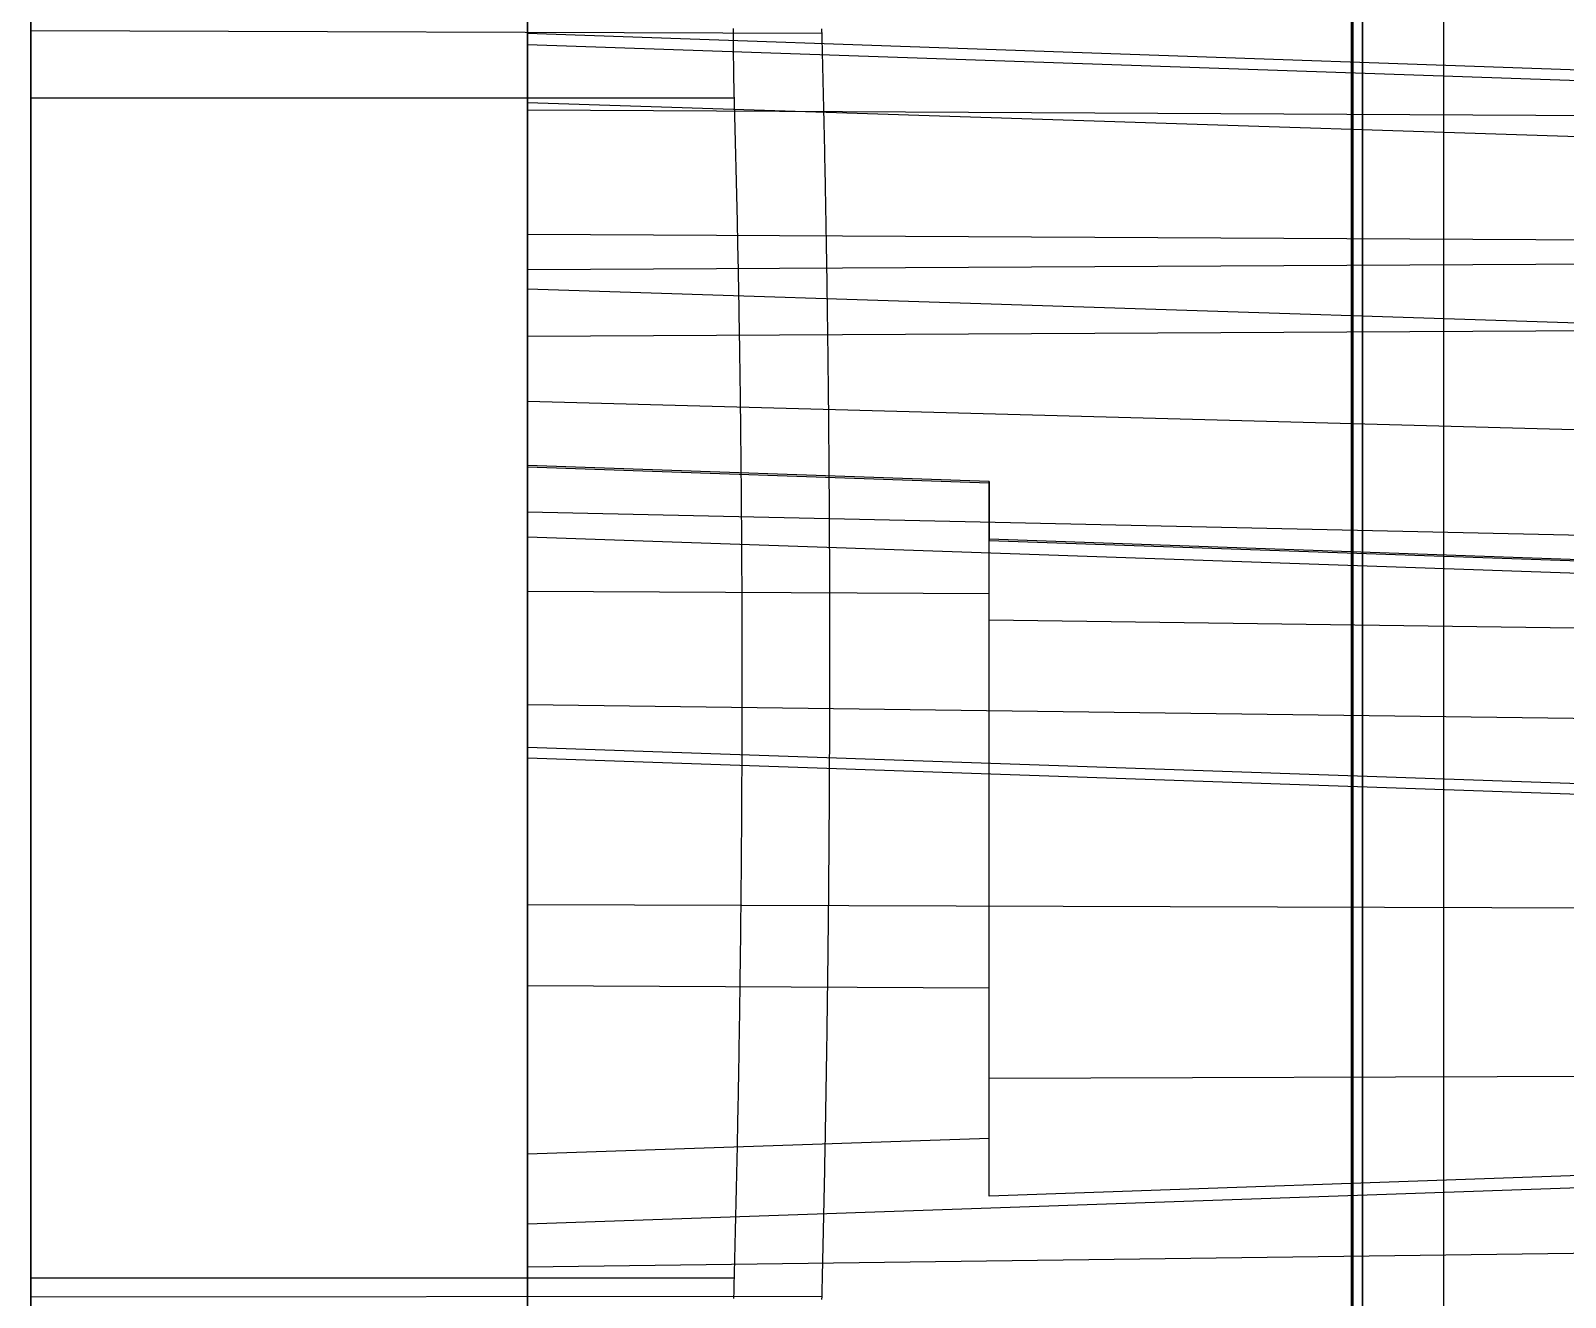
# Model space of a CAD drawing. Extents: x 0 to 702, y -13 to 12.
# Drawn here: x 0 to 10.97, y -2.99 to 6.06 of the extents above; entities that cross this region are included whole.
import ezdxf

# ---------------------------------------------------------------- set-up
doc = ezdxf.new("R2010")
doc.units = 0
doc.layers.get('0').update_dxf_attribs({"linetype": 'CONTINUOUS'})

# ---------------------------------------------------------------- blocks, each defined once
blk = doc.blocks.new('*U3')
at = {"extrusion": (0, 0.149458, -0.988768)}
for p, q in [((0, -4.662, 1.745), (0, 7.168, 3.534)), ((3.55, -4.662, 1.745), (3.55, 7.168, 3.534))]:
    blk.add_line(p, q, dxfattribs=at)
at = {"extrusion": (-1, 0, 0)}
blk.add_line((0, -4.662, 1.745), (0, 7.168, 3.534), dxfattribs=at)
at = {"extrusion": (1, 0, 0)}
for p, q in [((3.55, -4.662, 1.745), (3.55, 7.168, 3.534)), ((3.55, 4.606, 14.338), (3.55, 5.494, 14.472)), ((3.55, 4.353, 19.223), (3.55, 3.878, 19.151)), ((3.55, 2.944, 8.071), (3.55, 2.444, 11.381)), ((6.85, 2.83, 8.054), (6.85, 2.418, 10.783)), ((3.55, -0.763, 6.44), (3.55, 2.055, 6.866)), ((6.85, -0.78, 6.554), (6.85, 2.038, 6.98)), ((3.55, 0.939, 21.337), (3.55, 0.863, 21.841)), ((6.85, -2.266, 10.075), (6.85, -1.854, 7.346)), ((3.55, -2.468, 10.639), (3.55, -1.968, 7.329))]:
    blk.add_line(p, q, dxfattribs=at)
for p, q in [((16.1, 5.606, 15.988), (3.55, 6.044, 15.988)), ((16.1, 5.606, 15.988), (3.55, 6.044, 15.988)), ((16.1, 5.53, 15.006), (3.55, 5.963, 14.939)), ((16.1, 5.53, 15.006), (3.55, 5.963, 14.939)), ((16.1, 5.14, 18.378), (3.55, 5.547, 18.543)), ((16.1, 5.14, 18.378), (3.55, 5.547, 18.543)), ((16.1, 5.429, 14.906), (3.55, 5.494, 14.472)), ((16.1, 4.54, 14.771), (3.55, 4.606, 14.338)), ((16.1, 4.419, 18.79), (3.55, 4.353, 19.223)), ((16.1, 3.808, 14.188), (3.55, 4.215, 14.027)), ((16.1, 3.808, 14.188), (3.55, 4.215, 14.027)), ((16.1, 3.944, 18.718), (3.55, 3.878, 19.151)), ((16.1, 3.071, 19.059), (3.55, 3.413, 19.333)), ((16.1, 3.071, 19.059), (3.55, 3.413, 19.333)), ((6.85, 2.841, 7.913), (3.55, 2.956, 7.913)), ((6.85, 2.841, 7.913), (3.55, 2.956, 7.913)), ((6.85, 2.83, 8.054), (3.55, 2.944, 8.071)), ((16.1, 2.344, 12.182), (3.55, 2.622, 11.843)), ((16.1, 2.344, 12.182), (3.55, 2.622, 11.843)), ((16.1, 2.01, 11.316), (3.55, 2.444, 11.381)), ((16.1, 2.105, 10.642), (6.85, 2.428, 10.642)), ((16.1, 2.105, 10.642), (6.85, 2.428, 10.642)), ((16.1, 2.098, 10.735), (6.85, 2.418, 10.783)), ((6.85, 2.038, 6.98), (3.55, 2.055, 6.866)), ((16.1, 1.725, 10.07), (6.85, 1.85, 9.772)), ((16.1, 1.725, 10.07), (6.85, 1.85, 9.772)), ((16.1, 1.081, 20.542), (3.55, 1.245, 20.948)), ((16.1, 1.081, 20.542), (3.55, 1.245, 20.948)), ((16.1, 0.506, 21.271), (3.55, 0.939, 21.337)), ((16.1, 0.429, 21.775), (3.55, 0.863, 21.841)), ((16.1, -0.222, 22.386), (3.55, -0.185, 22.822)), ((16.1, -0.222, 22.386), (3.55, -0.185, 22.822)), ((6.85, -0.78, 6.554), (3.55, -0.763, 6.44)), ((16.1, -1.394, 9.598), (6.85, -1.426, 9.277)), ((16.1, -1.394, 9.598), (6.85, -1.426, 9.277)), ((6.85, -1.854, 7.346), (3.55, -1.968, 7.329)), ((16.1, -1.947, 10.123), (6.85, -2.266, 10.075)), ((16.1, -2.035, 10.704), (3.55, -2.468, 10.639)), ((16.1, -2.61, 11.434), (3.55, -2.775, 11.027)), ((16.1, -2.61, 11.434), (3.55, -2.775, 11.027))]:
    blk.add_line(p, q)
at = {"extrusion": (0.034899, 0.149367, -0.988166)}
for p, q in [((3.55, 4.606, 14.338), (3.55, 5.494, 14.472)), ((16.1, 5.429, 14.906), (3.55, 5.494, 14.472)), ((16.1, 4.54, 14.771), (3.55, 4.606, 14.338)), ((3.55, -0.763, 6.44), (3.55, 2.055, 6.866)), ((6.85, 2.038, 6.98), (3.55, 2.055, 6.866)), ((6.85, -0.78, 6.554), (6.85, 2.038, 6.98)), ((6.85, -0.78, 6.554), (3.55, -0.763, 6.44))]:
    blk.add_line(p, q, dxfattribs=at)
at = {"extrusion": (0.034899, -0.149367, 0.988166)}
for p, q in [((16.1, 4.419, 18.79), (3.55, 4.353, 19.223)), ((3.55, 4.353, 19.223), (3.55, 3.878, 19.151)), ((16.1, 3.944, 18.718), (3.55, 3.878, 19.151))]:
    blk.add_line(p, q, dxfattribs=at)
at = {"extrusion": (0.034899, 0.988166, 0.149367)}
for p, q in [((3.55, 2.944, 8.071), (3.55, 2.444, 11.381)), ((6.85, 2.83, 8.054), (3.55, 2.944, 8.071)), ((6.85, 2.83, 8.054), (6.85, 2.418, 10.783)), ((16.1, 2.01, 11.316), (3.55, 2.444, 11.381)), ((16.1, 2.098, 10.735), (6.85, 2.418, 10.783)), ((3.55, 0.939, 21.337), (3.55, 0.863, 21.841)), ((16.1, 0.506, 21.271), (3.55, 0.939, 21.337)), ((16.1, 0.429, 21.775), (3.55, 0.863, 21.841))]:
    blk.add_line(p, q, dxfattribs=at)
at = {"extrusion": (0.034899, -0.988166, -0.149367)}
for p, q in [((6.85, -1.854, 7.346), (3.55, -1.968, 7.329)), ((6.85, -2.266, 10.075), (6.85, -1.854, 7.346)), ((3.55, -2.468, 10.639), (3.55, -1.968, 7.329)), ((16.1, -1.947, 10.123), (6.85, -2.266, 10.075)), ((16.1, -2.035, 10.704), (3.55, -2.468, 10.639))]:
    blk.add_line(p, q, dxfattribs=at)
at = {"extrusion": (1, 0, 0)}
for centre, radius, start, end in [((-0.765, 15.988), 10, 24.5839, 172.6071), ((-0.765, 15.988, 3.55), 10, 24.5839, 172.6071), ((-0.765, 15.988, 3.55), 10, 24.5839, 172.6071), ((-0.765, 15.988, 3.55), 6.809, 0.0039, 22.0372), ((-0.765, 15.988, 3.55), 6.809, 351.1379, 0.0039), ((-0.765, 15.988, 3.55), 6.809, 0.0039, 22.0372), ((-0.765, 15.988, 3.55), 6.809, 351.1379, 0.0039), ((5.411, 15.025, 3.55), 0.559, 278.5955, 351.1379), ((5.411, 15.025, 3.55), 0.559, 278.5955, 351.1379), ((4.519, 18.127, 3.55), 1.109, 22.0372, 98.5955), ((4.519, 18.127, 3.55), 1.109, 22.0372, 98.5955), ((4.68, 13.844, 3.55), 0.5, 98.5924, 158.5124), ((-0.765, 15.988, 3.55), 5.352, 309.2492, 338.5093), ((-0.765, 15.988, 3.55), 5.352, 309.2492, 338.5093), ((3.803, 19.645, 3.55), 0.5, 218.6787, 278.5986), ((-0.765, 15.988, 3.55), 5.352, 38.6818, 67.9419), ((-0.765, 15.988, 3.55), 5.352, 38.6818, 67.9419), ((1.897, 7.913, 3.55), 1.059, 0.0039, 8.5955), ((1.897, 7.913, 3.55), 1.059, 0.0039, 8.5955), ((1.897, 7.913, 3.55), 1.059, 278.5955, 0.0039), ((1.897, 7.913, 3.55), 1.059, 278.5955, 0.0039), ((1.897, 7.913, 6.85), 0.944, 0.0039, 8.5955), ((1.897, 7.913, 6.85), 0.944, 278.5955, 0.0039), ((1.897, 7.913, 6.85), 0.944, 0.0039, 8.5955), ((1.897, 7.913, 6.85), 0.944, 278.5955, 0.0039), ((2.938, 11.456, 3.55), 0.5, 129.2462, 188.5985), ((1.485, 10.642, 6.85), 0.944, 0.0039, 8.5955), ((1.485, 10.642, 6.85), 0.944, 292.8181, 0.0039), ((1.485, 10.642, 6.85), 0.944, 292.8181, 0.0039), ((1.485, 10.642, 6.85), 0.944, 0.0039, 8.5955), ((-0.765, 15.988, 6.85), 6.744, 264.3729, 292.8181), ((-0.765, 15.988, 6.85), 6.744, 264.3729, 292.8181), ((1.433, 21.411, 3.55), 0.5, 188.5925, 247.9449), ((-0.283, 21.667, 3.55), 1.159, 8.5955, 85.1538), ((-0.283, 21.667, 3.55), 1.159, 8.5955, 85.1538), ((-0.765, 15.988, 3.55), 6.859, 85.1538, 112.0372), ((-0.765, 15.988, 3.55), 6.859, 85.1538, 112.0372), ((-0.921, 7.487, 3.55), 1.059, 188.5955, 278.5955), ((-0.921, 7.487, 3.55), 1.059, 188.5955, 278.5955), ((-0.921, 7.487, 6.85), 0.944, 188.5955, 278.5955), ((-0.921, 7.487, 6.85), 0.944, 188.5955, 278.5955), ((-1.333, 10.216, 6.85), 0.944, 188.5955, 264.3729), ((-1.333, 10.216, 6.85), 0.944, 188.5955, 264.3729), ((-2.962, 10.564, 3.55), 0.5, 8.5925, 67.9449), ((-0.765, 15.988, 3.55), 5.352, 218.6818, 247.9419), ((-0.765, 15.988, 3.55), 5.352, 218.6818, 247.9419)]:
    blk.add_arc(centre, radius, start, end, dxfattribs=at)
at = {"extrusion": (-1, 0, 0)}
for centre, radius, start, end in [((0.765, 15.988), 10, 7.3929, 155.4161), ((-4.68, 13.844, -3.55), 0.5, 21.4876, 81.4076), ((-3.803, 19.645, -3.55), 0.5, 261.4014, 321.3213), ((-2.938, 11.456, -3.55), 0.5, 351.4015, 50.7538), ((-1.433, 21.411, -3.55), 0.5, 292.0551, 351.4075), ((2.962, 10.564, -3.55), 0.5, 112.0551, 171.4075)]:
    blk.add_arc(centre, radius, start, end, dxfattribs=at)
blk = doc.blocks.new('*U5')
for p, q in [((5.653552, 6.0431, 1.501368), (0, 6.062989, 1.456217)), ((5.653552, 6.0431, 1.501368), (0, 6.062989, 1.456217)), ((5.029568, 5.57999, 2.552682), (0, 5.57999, 2.552682)), ((5.029568, 5.57999, 2.552682), (0, 5.57999, 2.552682)), ((5.029568, -2.85283, 1.277337), (0, -2.85283, 1.277337)), ((5.029568, -2.85283, 1.277337), (0, -2.85283, 1.277337)), ((5.653552, -2.984347, 0.136095), (0, -2.989996, 0.087082)), ((5.653552, -2.984347, 0.136095), (0, -2.989996, 0.087082))]:
    blk.add_line(p, q)
for points in [[(5.65269, 6.07678, 1.51628), (5.65311, 6.05995, 1.50881), (5.65355, 6.0431, 1.50137)], [(5.65269, 6.07678, 1.51628), (5.65311, 6.05995, 1.50881), (5.65355, 6.0431, 1.50137)], [(5.02957, 5.57999, 2.55268), (5.02911, 5.59639, 2.55993), (5.02868, 5.61278, 2.56721), (5.02827, 5.62913, 2.57453), (5.02787, 5.64547, 2.58188), (5.02749, 5.66178, 2.58927), (5.02714, 5.67807, 2.59669), (5.0268, 5.69434, 2.60415), (5.02648, 5.71058, 2.61164), (5.02618, 5.7268, 2.61916), (5.0259, 5.74299, 2.62672), (5.02564, 5.75917, 2.63431), (5.0254, 5.77532, 2.64194), (5.02517, 5.79145, 2.6496), (5.02497, 5.80755, 2.6573), (5.02478, 5.82363, 2.66503), (5.02462, 5.83969, 2.67279), (5.02447, 5.85572, 2.68059), (5.02434, 5.87174, 2.68842), (5.02424, 5.88773, 2.69629), (5.02415, 5.90369, 2.70419), (5.02408, 5.91964, 2.71212), (5.02403, 5.93556, 2.72009), (5.02399, 5.95145, 2.72809), (5.02398, 5.96733, 2.73613), (5.02399, 5.98318, 2.7442), (5.02401, 5.99901, 2.75231), (5.02405, 6.01482, 2.76045), (5.02412, 6.0306, 2.76862), (5.0242, 6.04636, 2.77683), (5.0243, 6.0621, 2.78507), (5.02442, 6.07782, 2.79334)], [(5.02957, 5.57999, 2.55268), (5.02911, 5.59639, 2.55993), (5.02868, 5.61278, 2.56721), (5.02827, 5.62913, 2.57453), (5.02787, 5.64547, 2.58188), (5.02749, 5.66178, 2.58927), (5.02714, 5.67807, 2.59669), (5.0268, 5.69434, 2.60415), (5.02648, 5.71058, 2.61164), (5.02618, 5.7268, 2.61916), (5.0259, 5.74299, 2.62672), (5.02564, 5.75917, 2.63431), (5.0254, 5.77532, 2.64194), (5.02517, 5.79145, 2.6496), (5.02497, 5.80755, 2.6573), (5.02478, 5.82363, 2.66503), (5.02462, 5.83969, 2.67279), (5.02447, 5.85572, 2.68059), (5.02434, 5.87174, 2.68842), (5.02424, 5.88773, 2.69629), (5.02415, 5.90369, 2.70419), (5.02408, 5.91964, 2.71212), (5.02403, 5.93556, 2.72009), (5.02399, 5.95145, 2.72809), (5.02398, 5.96733, 2.73613), (5.02399, 5.98318, 2.7442), (5.02401, 5.99901, 2.75231), (5.02405, 6.01482, 2.76045), (5.02412, 6.0306, 2.76862), (5.0242, 6.04636, 2.77683), (5.0243, 6.0621, 2.78507), (5.02442, 6.07782, 2.79334)], [(5.65355, 6.0431, 1.50137), (5.65443, 6.00972, 1.48671), (5.6553, 5.97632, 1.47213), (5.65616, 5.9429, 1.45763), (5.65702, 5.90945, 1.44319), (5.65787, 5.87598, 1.42883), (5.65871, 5.84248, 1.41454), (5.65955, 5.80897, 1.40032), (5.66038, 5.77543, 1.38617), (5.6612, 5.74186, 1.3721), (5.66202, 5.70828, 1.3581), (5.66283, 5.67467, 1.34417), (5.66363, 5.64104, 1.33032), (5.66442, 5.60738, 1.31653), (5.66521, 5.5737, 1.30282), (5.66599, 5.54, 1.28918), (5.66676, 5.50627, 1.27562), (5.66753, 5.47253, 1.26212), (5.66829, 5.43875, 1.2487), (5.66905, 5.40496, 1.23535), (5.66979, 5.37114, 1.22208), (5.67053, 5.3373, 1.20887), (5.67126, 5.30344, 1.19574), (5.67199, 5.26955, 1.18268), (5.67271, 5.23564, 1.16969), (5.67342, 5.20171, 1.15678), (5.67413, 5.16776, 1.14393), (5.67482, 5.13378, 1.13116), (5.67552, 5.09977, 1.11846), (5.6762, 5.06575, 1.10583), (5.67688, 5.0317, 1.09328), (5.67755, 4.99763, 1.0808), (5.67821, 4.96354, 1.06839), (5.67887, 4.92942, 1.05605), (5.67952, 4.89528, 1.04378), (5.68016, 4.86112, 1.03159), (5.6808, 4.82693, 1.01946), (5.68143, 4.79272, 1.00741), (5.68205, 4.75849, 0.995434), (5.68267, 4.72424, 0.983528), (5.68328, 4.68996, 0.971693), (5.68388, 4.65566, 0.95993), (5.68447, 4.62134, 0.948239), (5.68506, 4.58699, 0.93662), (5.68564, 4.55262, 0.925073), (5.68622, 4.51823, 0.913597), (5.68678, 4.48381, 0.902194), (5.68734, 4.44938, 0.890862), (5.6879, 4.41491, 0.879602), (5.68845, 4.38043, 0.868414), (5.68899, 4.34592, 0.857298), (5.68952, 4.31139, 0.846253), (5.69005, 4.27684, 0.83528), (5.69056, 4.24227, 0.824379), (5.69108, 4.20767, 0.813549), (5.69158, 4.17305, 0.802792), (5.69208, 4.1384, 0.792105), (5.69257, 4.10374, 0.781491), (5.69306, 4.06905, 0.770948), (5.69354, 4.03433, 0.760476), (5.69401, 3.9996, 0.750077), (5.69447, 3.96484, 0.739748), (5.69493, 3.93006, 0.729492), (5.69538, 3.89525, 0.719306), (5.69583, 3.86043, 0.709193), (5.69626, 3.82557, 0.69915), (5.69669, 3.79069, 0.689179), (5.69712, 3.75578, 0.679278), (5.69753, 3.72084, 0.669449), (5.69794, 3.68587, 0.659691), (5.69834, 3.65088, 0.650004), (5.69874, 3.61585, 0.640389), (5.69913, 3.58081, 0.630845), (5.69951, 3.54573, 0.621373), (5.69989, 3.51063, 0.611973), (5.70025, 3.47551, 0.602645), (5.70062, 3.44036, 0.593388), (5.70097, 3.40519, 0.584204), (5.70132, 3.36999, 0.575091), (5.70166, 3.33478, 0.566051), (5.70199, 3.29953, 0.557083), (5.70232, 3.26427, 0.548188), (5.70264, 3.22898, 0.539365), (5.70295, 3.19368, 0.530614), (5.70325, 3.15835, 0.521936), (5.70355, 3.123, 0.513331), (5.70385, 3.08763, 0.504799), (5.70413, 3.05224, 0.49634), (5.70441, 3.01683, 0.487953), (5.70468, 2.98141, 0.47964), (5.70494, 2.94596, 0.4714), (5.7052, 2.9105, 0.463233), (5.70545, 2.87502, 0.45514), (5.70569, 2.83952, 0.44712), (5.70593, 2.804, 0.439174), (5.70616, 2.76847, 0.431302), (5.70638, 2.73293, 0.423503), (5.7066, 2.69737, 0.415778), (5.7068, 2.66179, 0.408127), (5.707, 2.6262, 0.40055), (5.7072, 2.5906, 0.393047), (5.70739, 2.55498, 0.385618), (5.70757, 2.51935, 0.378264), (5.70774, 2.4837, 0.370984), (5.70791, 2.44805, 0.363779), (5.70806, 2.41238, 0.356648), (5.70822, 2.3767, 0.349592), (5.70836, 2.34101, 0.34261), (5.7085, 2.30531, 0.335704), (5.70863, 2.2696, 0.328872), (5.70876, 2.23388, 0.322116), (5.70887, 2.19816, 0.315434), (5.70898, 2.16242, 0.308828), (5.70909, 2.12667, 0.302297), (5.70918, 2.09092, 0.295842), (5.70927, 2.05516, 0.289462), (5.70935, 2.01939, 0.283158), (5.70943, 1.98362, 0.276929), (5.7095, 1.94784, 0.270776), (5.70956, 1.91205, 0.264699), (5.70961, 1.87626, 0.258698), (5.70966, 1.84047, 0.252773), (5.7097, 1.80467, 0.246924), (5.70973, 1.76886, 0.241152), (5.70976, 1.73306, 0.235455), (5.70978, 1.69725, 0.229835), (5.70979, 1.66144, 0.224292), (5.70979, 1.62562, 0.218825), (5.70979, 1.58981, 0.213435), (5.70978, 1.55399, 0.208119), (5.70976, 1.51816, 0.202877), (5.70974, 1.48234, 0.19771), (5.70971, 1.44651, 0.192617), (5.70967, 1.41068, 0.187598), (5.70963, 1.37485, 0.182654), (5.70958, 1.33901, 0.177783), (5.70952, 1.30317, 0.172987), (5.70946, 1.26732, 0.168266), (5.70939, 1.23148, 0.163618), (5.70931, 1.19563, 0.159045), (5.70923, 1.15977, 0.154547), (5.70913, 1.12392, 0.150122), (5.70904, 1.08806, 0.145772), (5.70893, 1.05219, 0.141497), (5.70882, 1.01633, 0.137296), (5.7087, 0.98046, 0.133169), (5.70857, 0.944588, 0.129117), (5.70844, 0.908713, 0.125139), (5.7083, 0.872835, 0.121235), (5.70815, 0.836953, 0.117406), (5.708, 0.801069, 0.113652), (5.70784, 0.765181, 0.109971), (5.70767, 0.72929, 0.106366), (5.7075, 0.693396, 0.102835), (5.70732, 0.657499, 0.099378), (5.70713, 0.621599, 0.095996), (5.70693, 0.585695, 0.092689), (5.70673, 0.549789, 0.089456), (5.70652, 0.513879, 0.086297), (5.70631, 0.477966, 0.083213), (5.70609, 0.442051, 0.080204), (5.70586, 0.406131, 0.077269), (5.70562, 0.370209, 0.074409), (5.70538, 0.334284, 0.071624), (5.70513, 0.298355, 0.068913), (5.70487, 0.262424, 0.066277), (5.70461, 0.226489, 0.063715), (5.70434, 0.190551, 0.061228), (5.70406, 0.15461, 0.058816), (5.70378, 0.118666, 0.056478), (5.70349, 0.082719, 0.054215), (5.70319, 0.046768, 0.052027), (5.70288, 0.010814, 0.049913), (5.70257, -0.025142, 0.047875), (5.70225, -0.061102, 0.045911), (5.70193, -0.097065, 0.044021), (5.7016, -0.133031, 0.042207), (5.70126, -0.169001, 0.040467), (5.70091, -0.204973, 0.038802), (5.70056, -0.240949, 0.037212), (5.7002, -0.276928, 0.035697), (5.69983, -0.31291, 0.034256), (5.69946, -0.348895, 0.032891), (5.69908, -0.384883, 0.0316), (5.69869, -0.420874, 0.030384), (5.6983, -0.456869, 0.029243), (5.69789, -0.492867, 0.028177), (5.69749, -0.528868, 0.027185), (5.69707, -0.564872, 0.026269), (5.69665, -0.600879, 0.025427), (5.69622, -0.636889, 0.02466), (5.69578, -0.672903, 0.023969), (5.69534, -0.708919, 0.023352), (5.69489, -0.744939, 0.02281), (5.69444, -0.780962, 0.022343), (5.69397, -0.816988, 0.021952), (5.6935, -0.853017, 0.021635), (5.69303, -0.88905, 0.021393), (5.69254, -0.925085, 0.021226), (5.69205, -0.961124, 0.021135), (5.69155, -0.997166, 0.021118), (5.69105, -1.03321, 0.021176), (5.69054, -1.06926, 0.021309), (5.69002, -1.10531, 0.021518), (5.68949, -1.14136, 0.021801), (5.68896, -1.17742, 0.02216), (5.68842, -1.21348, 0.022594), (5.68788, -1.24955, 0.023103), (5.68732, -1.28561, 0.023687), (5.68677, -1.32168, 0.024346), (5.6862, -1.35776, 0.02508), (5.68562, -1.39383, 0.025889), (5.68504, -1.42991, 0.026774), (5.68446, -1.466, 0.027734), (5.68386, -1.50208, 0.028769), (5.68326, -1.53817, 0.029879), (5.68265, -1.57427, 0.031065), (5.68204, -1.61036, 0.032325), (5.68142, -1.64646, 0.033661), (5.68079, -1.68256, 0.035072), (5.68015, -1.71867, 0.036559), (5.67951, -1.75478, 0.038121), (5.67886, -1.79089, 0.039758), (5.6782, -1.827, 0.04147), (5.67754, -1.86312, 0.043258), (5.67687, -1.89924, 0.045121), (5.67619, -1.93536, 0.047059), (5.67551, -1.97149, 0.049073), (5.67482, -2.00762, 0.051162), (5.67412, -2.04376, 0.053326), (5.67342, -2.07989, 0.055566), (5.6727, -2.11603, 0.057881), (5.67199, -2.15218, 0.060272), (5.67126, -2.18832, 0.062738), (5.67053, -2.22447, 0.065279), (5.66979, -2.26062, 0.067896), (5.66904, -2.29678, 0.070588), (5.66829, -2.33294, 0.073356), (5.66753, -2.3691, 0.0762), (5.66676, -2.40527, 0.079118), (5.66599, -2.44144, 0.082113), (5.66521, -2.47761, 0.085182), (5.66442, -2.51378, 0.088328), (5.66363, -2.54996, 0.091549), (5.66282, -2.58614, 0.094845), (5.66202, -2.62233, 0.098217), (5.6612, -2.65851, 0.101665), (5.66038, -2.69471, 0.105188), (5.65955, -2.7309, 0.108786), (5.65871, -2.7671, 0.112461), (5.65787, -2.8033, 0.116211), (5.65702, -2.8395, 0.120036), (5.65616, -2.87571, 0.123937), (5.6553, -2.91192, 0.127914), (5.65443, -2.94813, 0.131967), (5.65355, -2.98435, 0.136095)], [(5.65355, 6.0431, 1.50137), (5.65443, 6.00972, 1.48671), (5.6553, 5.97632, 1.47213), (5.65616, 5.9429, 1.45763), (5.65702, 5.90945, 1.44319), (5.65787, 5.87598, 1.42883), (5.65871, 5.84248, 1.41454), (5.65955, 5.80897, 1.40032), (5.66038, 5.77543, 1.38617), (5.6612, 5.74186, 1.3721), (5.66202, 5.70828, 1.3581), (5.66283, 5.67467, 1.34417), (5.66363, 5.64104, 1.33032), (5.66442, 5.60738, 1.31653), (5.66521, 5.5737, 1.30282), (5.66599, 5.54, 1.28918), (5.66676, 5.50627, 1.27562), (5.66753, 5.47253, 1.26212), (5.66829, 5.43875, 1.2487), (5.66905, 5.40496, 1.23535), (5.66979, 5.37114, 1.22208), (5.67053, 5.3373, 1.20887), (5.67126, 5.30344, 1.19574), (5.67199, 5.26955, 1.18268), (5.67271, 5.23564, 1.16969), (5.67342, 5.20171, 1.15678), (5.67413, 5.16776, 1.14393), (5.67482, 5.13378, 1.13116), (5.67552, 5.09977, 1.11846), (5.6762, 5.06575, 1.10583), (5.67688, 5.0317, 1.09328), (5.67755, 4.99763, 1.0808), (5.67821, 4.96354, 1.06839), (5.67887, 4.92942, 1.05605), (5.67952, 4.89528, 1.04378), (5.68016, 4.86112, 1.03159), (5.6808, 4.82693, 1.01946), (5.68143, 4.79272, 1.00741), (5.68205, 4.75849, 0.995434), (5.68267, 4.72424, 0.983528), (5.68328, 4.68996, 0.971693), (5.68388, 4.65566, 0.95993), (5.68447, 4.62134, 0.948239), (5.68506, 4.58699, 0.93662), (5.68564, 4.55262, 0.925073), (5.68622, 4.51823, 0.913597), (5.68678, 4.48381, 0.902194), (5.68734, 4.44938, 0.890862), (5.6879, 4.41491, 0.879602), (5.68845, 4.38043, 0.868414), (5.68899, 4.34592, 0.857298), (5.68952, 4.31139, 0.846253), (5.69005, 4.27684, 0.83528), (5.69056, 4.24227, 0.824379), (5.69108, 4.20767, 0.813549), (5.69158, 4.17305, 0.802792), (5.69208, 4.1384, 0.792105), (5.69257, 4.10374, 0.781491), (5.69306, 4.06905, 0.770948), (5.69354, 4.03433, 0.760476), (5.69401, 3.9996, 0.750077), (5.69447, 3.96484, 0.739748), (5.69493, 3.93006, 0.729492), (5.69538, 3.89525, 0.719306), (5.69583, 3.86043, 0.709193), (5.69626, 3.82557, 0.69915), (5.69669, 3.79069, 0.689179), (5.69712, 3.75578, 0.679278), (5.69753, 3.72084, 0.669449), (5.69794, 3.68587, 0.659691), (5.69834, 3.65088, 0.650004), (5.69874, 3.61585, 0.640389), (5.69913, 3.58081, 0.630845), (5.69951, 3.54573, 0.621373), (5.69989, 3.51063, 0.611973), (5.70025, 3.47551, 0.602645), (5.70062, 3.44036, 0.593388), (5.70097, 3.40519, 0.584204), (5.70132, 3.36999, 0.575091), (5.70166, 3.33478, 0.566051), (5.70199, 3.29953, 0.557083), (5.70232, 3.26427, 0.548188), (5.70264, 3.22898, 0.539365), (5.70295, 3.19368, 0.530614), (5.70325, 3.15835, 0.521936), (5.70355, 3.123, 0.513331), (5.70385, 3.08763, 0.504799), (5.70413, 3.05224, 0.49634), (5.70441, 3.01683, 0.487953), (5.70468, 2.98141, 0.47964), (5.70494, 2.94596, 0.4714), (5.7052, 2.9105, 0.463233), (5.70545, 2.87502, 0.45514), (5.70569, 2.83952, 0.44712), (5.70593, 2.804, 0.439174), (5.70616, 2.76847, 0.431302), (5.70638, 2.73293, 0.423503), (5.7066, 2.69737, 0.415778), (5.7068, 2.66179, 0.408127), (5.707, 2.6262, 0.40055), (5.7072, 2.5906, 0.393047), (5.70739, 2.55498, 0.385618), (5.70757, 2.51935, 0.378264), (5.70774, 2.4837, 0.370984), (5.70791, 2.44805, 0.363779), (5.70806, 2.41238, 0.356648), (5.70822, 2.3767, 0.349592), (5.70836, 2.34101, 0.34261), (5.7085, 2.30531, 0.335704), (5.70863, 2.2696, 0.328872), (5.70876, 2.23388, 0.322116), (5.70887, 2.19816, 0.315434), (5.70898, 2.16242, 0.308828), (5.70909, 2.12667, 0.302297), (5.70918, 2.09092, 0.295842), (5.70927, 2.05516, 0.289462), (5.70935, 2.01939, 0.283158), (5.70943, 1.98362, 0.276929), (5.7095, 1.94784, 0.270776), (5.70956, 1.91205, 0.264699), (5.70961, 1.87626, 0.258698), (5.70966, 1.84047, 0.252773), (5.7097, 1.80467, 0.246924), (5.70973, 1.76886, 0.241152), (5.70976, 1.73306, 0.235455), (5.70978, 1.69725, 0.229835), (5.70979, 1.66144, 0.224292), (5.70979, 1.62562, 0.218825), (5.70979, 1.58981, 0.213435), (5.70978, 1.55399, 0.208119), (5.70976, 1.51816, 0.202877), (5.70974, 1.48234, 0.19771), (5.70971, 1.44651, 0.192617), (5.70967, 1.41068, 0.187598), (5.70963, 1.37485, 0.182654), (5.70958, 1.33901, 0.177783), (5.70952, 1.30317, 0.172987), (5.70946, 1.26732, 0.168266), (5.70939, 1.23148, 0.163618), (5.70931, 1.19563, 0.159045), (5.70923, 1.15977, 0.154547), (5.70913, 1.12392, 0.150122), (5.70904, 1.08806, 0.145772), (5.70893, 1.05219, 0.141497), (5.70882, 1.01633, 0.137296), (5.7087, 0.98046, 0.133169), (5.70857, 0.944588, 0.129117), (5.70844, 0.908713, 0.125139), (5.7083, 0.872835, 0.121235), (5.70815, 0.836953, 0.117406), (5.708, 0.801069, 0.113652), (5.70784, 0.765181, 0.109971), (5.70767, 0.72929, 0.106366), (5.7075, 0.693396, 0.102835), (5.70732, 0.657499, 0.099378), (5.70713, 0.621599, 0.095996), (5.70693, 0.585695, 0.092689), (5.70673, 0.549789, 0.089456), (5.70652, 0.513879, 0.086297), (5.70631, 0.477966, 0.083213), (5.70609, 0.442051, 0.080204), (5.70586, 0.406131, 0.077269), (5.70562, 0.370209, 0.074409), (5.70538, 0.334284, 0.071624), (5.70513, 0.298355, 0.068913), (5.70487, 0.262424, 0.066277), (5.70461, 0.226489, 0.063715), (5.70434, 0.190551, 0.061228), (5.70406, 0.15461, 0.058816), (5.70378, 0.118666, 0.056478), (5.70349, 0.082719, 0.054215), (5.70319, 0.046768, 0.052027), (5.70288, 0.010814, 0.049913), (5.70257, -0.025142, 0.047875), (5.70225, -0.061102, 0.045911), (5.70193, -0.097065, 0.044021), (5.7016, -0.133031, 0.042207), (5.70126, -0.169001, 0.040467), (5.70091, -0.204973, 0.038802), (5.70056, -0.240949, 0.037212), (5.7002, -0.276928, 0.035697), (5.69983, -0.31291, 0.034256), (5.69946, -0.348895, 0.032891), (5.69908, -0.384883, 0.0316), (5.69869, -0.420874, 0.030384), (5.6983, -0.456869, 0.029243), (5.69789, -0.492867, 0.028177), (5.69749, -0.528868, 0.027185), (5.69707, -0.564872, 0.026269), (5.69665, -0.600879, 0.025427), (5.69622, -0.636889, 0.02466), (5.69578, -0.672903, 0.023969), (5.69534, -0.708919, 0.023352), (5.69489, -0.744939, 0.02281), (5.69444, -0.780962, 0.022343), (5.69397, -0.816988, 0.021952), (5.6935, -0.853017, 0.021635), (5.69303, -0.88905, 0.021393), (5.69254, -0.925085, 0.021226), (5.69205, -0.961124, 0.021135), (5.69155, -0.997166, 0.021118), (5.69105, -1.03321, 0.021176), (5.69054, -1.06926, 0.021309), (5.69002, -1.10531, 0.021518), (5.68949, -1.14136, 0.021801), (5.68896, -1.17742, 0.02216), (5.68842, -1.21348, 0.022594), (5.68788, -1.24955, 0.023103), (5.68732, -1.28561, 0.023687), (5.68677, -1.32168, 0.024346), (5.6862, -1.35776, 0.02508), (5.68562, -1.39383, 0.025889), (5.68504, -1.42991, 0.026774), (5.68446, -1.466, 0.027734), (5.68386, -1.50208, 0.028769), (5.68326, -1.53817, 0.029879), (5.68265, -1.57427, 0.031065), (5.68204, -1.61036, 0.032325), (5.68142, -1.64646, 0.033661), (5.68079, -1.68256, 0.035072), (5.68015, -1.71867, 0.036559), (5.67951, -1.75478, 0.038121), (5.67886, -1.79089, 0.039758), (5.6782, -1.827, 0.04147), (5.67754, -1.86312, 0.043258), (5.67687, -1.89924, 0.045121), (5.67619, -1.93536, 0.047059), (5.67551, -1.97149, 0.049073), (5.67482, -2.00762, 0.051162), (5.67412, -2.04376, 0.053326), (5.67342, -2.07989, 0.055566), (5.6727, -2.11603, 0.057881), (5.67199, -2.15218, 0.060272), (5.67126, -2.18832, 0.062738), (5.67053, -2.22447, 0.065279), (5.66979, -2.26062, 0.067896), (5.66904, -2.29678, 0.070588), (5.66829, -2.33294, 0.073356), (5.66753, -2.3691, 0.0762), (5.66676, -2.40527, 0.079118), (5.66599, -2.44144, 0.082113), (5.66521, -2.47761, 0.085182), (5.66442, -2.51378, 0.088328), (5.66363, -2.54996, 0.091549), (5.66282, -2.58614, 0.094845), (5.66202, -2.62233, 0.098217), (5.6612, -2.65851, 0.101665), (5.66038, -2.69471, 0.105188), (5.65955, -2.7309, 0.108786), (5.65871, -2.7671, 0.112461), (5.65787, -2.8033, 0.116211), (5.65702, -2.8395, 0.120036), (5.65616, -2.87571, 0.123937), (5.6553, -2.91192, 0.127914), (5.65443, -2.94813, 0.131967), (5.65355, -2.98435, 0.136095)], [(5.02957, -2.85283, 1.27734), (5.03044, -2.81898, 1.27347), (5.03131, -2.78513, 1.26968), (5.03218, -2.75129, 1.26595), (5.03303, -2.71745, 1.2623), (5.03388, -2.68361, 1.25872), (5.03472, -2.64978, 1.25521), (5.03556, -2.61595, 1.25177), (5.03638, -2.58212, 1.2484), (5.0372, -2.5483, 1.2451), (5.03802, -2.51448, 1.24187), (5.03882, -2.48067, 1.23871), (5.03962, -2.44686, 1.23562), (5.04042, -2.41305, 1.23261), (5.0412, -2.37925, 1.22966), (5.04198, -2.34545, 1.22679), (5.04276, -2.31165, 1.22399), (5.04352, -2.27786, 1.22125), (5.04428, -2.24407, 1.21859), (5.04503, -2.21028, 1.216), (5.04578, -2.1765, 1.21348), (5.04651, -2.14272, 1.21103), (5.04724, -2.10895, 1.20865), (5.04797, -2.07518, 1.20634), (5.04868, -2.04141, 1.2041), (5.04939, -2.00765, 1.20193), (5.0501, -1.97389, 1.19983), (5.05079, -1.94014, 1.19781), (5.05148, -1.90639, 1.19585), (5.05217, -1.87264, 1.19396), (5.05284, -1.83889, 1.19215), (5.05351, -1.80515, 1.1904), (5.05417, -1.77141, 1.18873), (5.05483, -1.73768, 1.18712), (5.05547, -1.70395, 1.18559), (5.05612, -1.67023, 1.18413), (5.05675, -1.6365, 1.18273), (5.05738, -1.60279, 1.18141), (5.058, -1.56907, 1.18016), (5.05861, -1.53536, 1.17898), (5.05922, -1.50165, 1.17787), (5.05982, -1.46795, 1.17682), (5.06041, -1.43425, 1.17585), (5.061, -1.40055, 1.17495), (5.06157, -1.36686, 1.17412), (5.06215, -1.33317, 1.17336), (5.06271, -1.29948, 1.17267), (5.06327, -1.2658, 1.17205), (5.06382, -1.23212, 1.1715), (5.06437, -1.19845, 1.17102), (5.0649, -1.16478, 1.17062), (5.06543, -1.13111, 1.17028), (5.06596, -1.09745, 1.17001), (5.06647, -1.06379, 1.16981), (5.06698, -1.03013, 1.16968), (5.06749, -0.996478, 1.16962), (5.06798, -0.962829, 1.16963), (5.06847, -0.929184, 1.16972), (5.06896, -0.895543, 1.16987), (5.06943, -0.861905, 1.17009), (5.0699, -0.82827, 1.17038), (5.07036, -0.79464, 1.17074), (5.07082, -0.761013, 1.17118), (5.07127, -0.72739, 1.17168), (5.07171, -0.69377, 1.17225), (5.07214, -0.660154, 1.17289), (5.07257, -0.626542, 1.1736), (5.07299, -0.592933, 1.17438), (5.0734, -0.559328, 1.17524), (5.07381, -0.525727, 1.17616), (5.07421, -0.492129, 1.17715), (5.0746, -0.458535, 1.17821), (5.07499, -0.424945, 1.17934), (5.07537, -0.391358, 1.18054), (5.07574, -0.357775, 1.18181), (5.07611, -0.324196, 1.18315), (5.07647, -0.29062, 1.18456), (5.07682, -0.257048, 1.18604), (5.07716, -0.22348, 1.18759), (5.0775, -0.189915, 1.18921), (5.07783, -0.156354, 1.1909), (5.07816, -0.122796, 1.19266), (5.07848, -0.089242, 1.19449), (5.07879, -0.055692, 1.19639), (5.07909, -0.022145, 1.19836), (5.07939, 0.011398, 1.20039), (5.07968, 0.044937, 1.2025), (5.07996, 0.078473, 1.20468), (5.08024, 0.112005, 1.20692), (5.08051, 0.145533, 1.20924), (5.08077, 0.179058, 1.21162), (5.08103, 0.212579, 1.21408), (5.08127, 0.246097, 1.2166), (5.08152, 0.27961, 1.2192), (5.08175, 0.313121, 1.22186), (5.08198, 0.346627, 1.2246), (5.0822, 0.38013, 1.2274), (5.08242, 0.41363, 1.23027), (5.08263, 0.447125, 1.23321), (5.08283, 0.480617, 1.23622), (5.08302, 0.514106, 1.2393), (5.08321, 0.547591, 1.24245), (5.08339, 0.581072, 1.24567), (5.08356, 0.61455, 1.24896), (5.08373, 0.648023, 1.25232), (5.08389, 0.681494, 1.25575), (5.08404, 0.714961, 1.25924), (5.08419, 0.748424, 1.26281), (5.08433, 0.781883, 1.26644), (5.08446, 0.815339, 1.27015), (5.08459, 0.848791, 1.27392), (5.08471, 0.88224, 1.27776), (5.08482, 0.915685, 1.28168), (5.08493, 0.949126, 1.28566), (5.08502, 0.982564, 1.28971), (5.08512, 1.016, 1.29383), (5.0852, 1.04943, 1.29802), (5.08528, 1.08286, 1.30228), (5.08535, 1.11628, 1.3066), (5.08541, 1.1497, 1.311), (5.08547, 1.18311, 1.31546), (5.08552, 1.21653, 1.32), (5.08557, 1.24994, 1.3246), (5.0856, 1.28334, 1.32928), (5.08563, 1.31674, 1.33402), (5.08566, 1.35014, 1.33883), (5.08568, 1.38354, 1.34371), (5.08569, 1.41693, 1.34866), (5.08569, 1.45031, 1.35367), (5.08568, 1.4837, 1.35876), (5.08567, 1.51709, 1.36393), (5.08566, 1.55048, 1.36916), (5.08563, 1.58387, 1.37446), (5.0856, 1.61726, 1.37984), (5.08556, 1.65065, 1.38529), (5.08551, 1.68404, 1.39081), (5.08546, 1.71742, 1.3964), (5.0854, 1.75081, 1.40206), (5.08533, 1.78419, 1.40779), (5.08526, 1.81757, 1.4136), (5.08518, 1.85094, 1.41947), (5.08509, 1.88432, 1.42542), (5.08499, 1.91768, 1.43144), (5.08489, 1.95104, 1.43753), (5.08478, 1.9844, 1.44368), (5.08467, 2.01775, 1.44991), (5.08454, 2.0511, 1.45621), (5.08441, 2.08444, 1.46259), (5.08428, 2.11777, 1.46903), (5.08413, 2.1511, 1.47554), (5.08398, 2.18441, 1.48212), (5.08382, 2.21772, 1.48877), (5.08366, 2.25102, 1.49549), (5.08349, 2.28431, 1.50229), (5.08331, 2.3176, 1.50915), (5.08312, 2.35087, 1.51608), (5.08293, 2.38413, 1.52308), (5.08273, 2.41738, 1.53015), (5.08252, 2.45062, 1.5373), (5.08231, 2.48385, 1.54451), (5.08209, 2.51707, 1.55179), (5.08186, 2.55027, 1.55914), (5.08163, 2.58346, 1.56656), (5.08138, 2.61664, 1.57405), (5.08113, 2.6498, 1.5816), (5.08088, 2.68295, 1.58923), (5.08062, 2.71608, 1.59693), (5.08035, 2.7492, 1.60469), (5.08007, 2.78231, 1.61252), (5.07979, 2.81539, 1.62043), (5.0795, 2.84846, 1.6284), (5.0792, 2.88152, 1.63644), (5.07889, 2.91456, 1.64455), (5.07858, 2.94757, 1.65273), (5.07826, 2.98058, 1.66097), (5.07794, 3.01356, 1.66928), (5.07761, 3.04652, 1.67767), (5.07727, 3.07946, 1.68612), (5.07692, 3.11239, 1.69464), (5.07657, 3.14529, 1.70322), (5.07621, 3.17817, 1.71188), (5.07584, 3.21104, 1.7206), (5.07547, 3.24388, 1.72939), (5.07509, 3.27669, 1.73825), (5.0747, 3.30949, 1.74718), (5.0743, 3.34226, 1.75617), (5.0739, 3.37501, 1.76523), (5.07349, 3.40773, 1.77436), (5.07308, 3.44044, 1.78355), (5.07265, 3.47311, 1.79282), (5.07222, 3.50576, 1.80215), (5.07179, 3.53839, 1.81155), (5.07134, 3.57099, 1.82101), (5.07089, 3.60357, 1.83054), (5.07044, 3.63612, 1.84014), (5.06997, 3.66866, 1.84981), (5.0695, 3.70117, 1.85954), (5.06902, 3.73366, 1.86934), (5.06854, 3.76612, 1.8792), (5.06805, 3.79857, 1.88914), (5.06755, 3.83099, 1.89914), (5.06705, 3.86339, 1.9092), (5.06653, 3.89577, 1.91934), (5.06601, 3.92813, 1.92954), (5.06549, 3.96046, 1.93981), (5.06496, 3.99277, 1.95014), (5.06442, 4.02506, 1.96055), (5.06387, 4.05733, 1.97102), (5.06332, 4.08958, 1.98155), (5.06276, 4.1218, 1.99216), (5.06219, 4.154, 2.00283), (5.06162, 4.18618, 2.01357), (5.06104, 4.21834, 2.02437), (5.06045, 4.25047, 2.03524), (5.05985, 4.28258, 2.04618), (5.05925, 4.31467, 2.05719), (5.05864, 4.34674, 2.06826), (5.05803, 4.37879, 2.0794), (5.05741, 4.41081, 2.09061), (5.05678, 4.44281, 2.10189), (5.05614, 4.47479, 2.11323), (5.0555, 4.50674, 2.12464), (5.05485, 4.53868, 2.13612), (5.0542, 4.57059, 2.14766), (5.05353, 4.60248, 2.15927), (5.05286, 4.63435, 2.17095), (5.05219, 4.66619, 2.1827), (5.0515, 4.69802, 2.19451), (5.05081, 4.72982, 2.20639), (5.05011, 4.76159, 2.21834), (5.04941, 4.79335, 2.23036), (5.0487, 4.82508, 2.24244), (5.04798, 4.85679, 2.25459), (5.04726, 4.88848, 2.26681), (5.04652, 4.92015, 2.2791), (5.04579, 4.95179, 2.29145), (5.04504, 4.98342, 2.30387), (5.04429, 5.01502, 2.31636), (5.04353, 5.04659, 2.32891), (5.04276, 5.07815, 2.34153), (5.04199, 5.10968, 2.35422), (5.04121, 5.14119, 2.36698), (5.04042, 5.17268, 2.37981), (5.03963, 5.20415, 2.3927), (5.03883, 5.23559, 2.40566), (5.03802, 5.26701, 2.41869), (5.03721, 5.29841, 2.43178), (5.03639, 5.32979, 2.44495), (5.03556, 5.36114, 2.45818), (5.03472, 5.39247, 2.47147), (5.03388, 5.42378, 2.48484), (5.03303, 5.45507, 2.49827), (5.03218, 5.48633, 2.51177), (5.03131, 5.51757, 2.52534), (5.03044, 5.54879, 2.53898), (5.02957, 5.57999, 2.55268)], [(5.02957, -2.85283, 1.27734), (5.03044, -2.81898, 1.27347), (5.03131, -2.78513, 1.26968), (5.03218, -2.75129, 1.26595), (5.03303, -2.71745, 1.2623), (5.03388, -2.68361, 1.25872), (5.03472, -2.64978, 1.25521), (5.03556, -2.61595, 1.25177), (5.03638, -2.58212, 1.2484), (5.0372, -2.5483, 1.2451), (5.03802, -2.51448, 1.24187), (5.03882, -2.48067, 1.23871), (5.03962, -2.44686, 1.23562), (5.04042, -2.41305, 1.23261), (5.0412, -2.37925, 1.22966), (5.04198, -2.34545, 1.22679), (5.04276, -2.31165, 1.22399), (5.04352, -2.27786, 1.22125), (5.04428, -2.24407, 1.21859), (5.04503, -2.21028, 1.216), (5.04578, -2.1765, 1.21348), (5.04651, -2.14272, 1.21103), (5.04724, -2.10895, 1.20865), (5.04797, -2.07518, 1.20634), (5.04868, -2.04141, 1.2041), (5.04939, -2.00765, 1.20193), (5.0501, -1.97389, 1.19983), (5.05079, -1.94014, 1.19781), (5.05148, -1.90639, 1.19585), (5.05217, -1.87264, 1.19396), (5.05284, -1.83889, 1.19215), (5.05351, -1.80515, 1.1904), (5.05417, -1.77141, 1.18873), (5.05483, -1.73768, 1.18712), (5.05547, -1.70395, 1.18559), (5.05612, -1.67023, 1.18413), (5.05675, -1.6365, 1.18273), (5.05738, -1.60279, 1.18141), (5.058, -1.56907, 1.18016), (5.05861, -1.53536, 1.17898), (5.05922, -1.50165, 1.17787), (5.05982, -1.46795, 1.17682), (5.06041, -1.43425, 1.17585), (5.061, -1.40055, 1.17495), (5.06157, -1.36686, 1.17412), (5.06215, -1.33317, 1.17336), (5.06271, -1.29948, 1.17267), (5.06327, -1.2658, 1.17205), (5.06382, -1.23212, 1.1715), (5.06437, -1.19845, 1.17102), (5.0649, -1.16478, 1.17062), (5.06543, -1.13111, 1.17028), (5.06596, -1.09745, 1.17001), (5.06647, -1.06379, 1.16981), (5.06698, -1.03013, 1.16968), (5.06749, -0.996478, 1.16962), (5.06798, -0.962829, 1.16963), (5.06847, -0.929184, 1.16972), (5.06896, -0.895543, 1.16987), (5.06943, -0.861905, 1.17009), (5.0699, -0.82827, 1.17038), (5.07036, -0.79464, 1.17074), (5.07082, -0.761013, 1.17118), (5.07127, -0.72739, 1.17168), (5.07171, -0.69377, 1.17225), (5.07214, -0.660154, 1.17289), (5.07257, -0.626542, 1.1736), (5.07299, -0.592933, 1.17438), (5.0734, -0.559328, 1.17524), (5.07381, -0.525727, 1.17616), (5.07421, -0.492129, 1.17715), (5.0746, -0.458535, 1.17821), (5.07499, -0.424945, 1.17934), (5.07537, -0.391358, 1.18054), (5.07574, -0.357775, 1.18181), (5.07611, -0.324196, 1.18315), (5.07647, -0.29062, 1.18456), (5.07682, -0.257048, 1.18604), (5.07716, -0.22348, 1.18759), (5.0775, -0.189915, 1.18921), (5.07783, -0.156354, 1.1909), (5.07816, -0.122796, 1.19266), (5.07848, -0.089242, 1.19449), (5.07879, -0.055692, 1.19639), (5.07909, -0.022145, 1.19836), (5.07939, 0.011398, 1.20039), (5.07968, 0.044937, 1.2025), (5.07996, 0.078473, 1.20468), (5.08024, 0.112005, 1.20692), (5.08051, 0.145533, 1.20924), (5.08077, 0.179058, 1.21162), (5.08103, 0.212579, 1.21408), (5.08127, 0.246097, 1.2166), (5.08152, 0.27961, 1.2192), (5.08175, 0.313121, 1.22186), (5.08198, 0.346627, 1.2246), (5.0822, 0.38013, 1.2274), (5.08242, 0.41363, 1.23027), (5.08263, 0.447125, 1.23321), (5.08283, 0.480617, 1.23622), (5.08302, 0.514106, 1.2393), (5.08321, 0.547591, 1.24245), (5.08339, 0.581072, 1.24567), (5.08356, 0.61455, 1.24896), (5.08373, 0.648023, 1.25232), (5.08389, 0.681494, 1.25575), (5.08404, 0.714961, 1.25924), (5.08419, 0.748424, 1.26281), (5.08433, 0.781883, 1.26644), (5.08446, 0.815339, 1.27015), (5.08459, 0.848791, 1.27392), (5.08471, 0.88224, 1.27776), (5.08482, 0.915685, 1.28168), (5.08493, 0.949126, 1.28566), (5.08502, 0.982564, 1.28971), (5.08512, 1.016, 1.29383), (5.0852, 1.04943, 1.29802), (5.08528, 1.08286, 1.30228), (5.08535, 1.11628, 1.3066), (5.08541, 1.1497, 1.311), (5.08547, 1.18311, 1.31546), (5.08552, 1.21653, 1.32), (5.08557, 1.24994, 1.3246), (5.0856, 1.28334, 1.32928), (5.08563, 1.31674, 1.33402), (5.08566, 1.35014, 1.33883), (5.08568, 1.38354, 1.34371), (5.08569, 1.41693, 1.34866), (5.08569, 1.45031, 1.35367), (5.08568, 1.4837, 1.35876), (5.08567, 1.51709, 1.36393), (5.08566, 1.55048, 1.36916), (5.08563, 1.58387, 1.37446), (5.0856, 1.61726, 1.37984), (5.08556, 1.65065, 1.38529), (5.08551, 1.68404, 1.39081), (5.08546, 1.71742, 1.3964), (5.0854, 1.75081, 1.40206), (5.08533, 1.78419, 1.40779), (5.08526, 1.81757, 1.4136), (5.08518, 1.85094, 1.41947), (5.08509, 1.88432, 1.42542), (5.08499, 1.91768, 1.43144), (5.08489, 1.95104, 1.43753), (5.08478, 1.9844, 1.44368), (5.08467, 2.01775, 1.44991), (5.08454, 2.0511, 1.45621), (5.08441, 2.08444, 1.46259), (5.08428, 2.11777, 1.46903), (5.08413, 2.1511, 1.47554), (5.08398, 2.18441, 1.48212), (5.08382, 2.21772, 1.48877), (5.08366, 2.25102, 1.49549), (5.08349, 2.28431, 1.50229), (5.08331, 2.3176, 1.50915), (5.08312, 2.35087, 1.51608), (5.08293, 2.38413, 1.52308), (5.08273, 2.41738, 1.53015), (5.08252, 2.45062, 1.5373), (5.08231, 2.48385, 1.54451), (5.08209, 2.51707, 1.55179), (5.08186, 2.55027, 1.55914), (5.08163, 2.58346, 1.56656), (5.08138, 2.61664, 1.57405), (5.08113, 2.6498, 1.5816), (5.08088, 2.68295, 1.58923), (5.08062, 2.71608, 1.59693), (5.08035, 2.7492, 1.60469), (5.08007, 2.78231, 1.61252), (5.07979, 2.81539, 1.62043), (5.0795, 2.84846, 1.6284), (5.0792, 2.88152, 1.63644), (5.07889, 2.91456, 1.64455), (5.07858, 2.94757, 1.65273), (5.07826, 2.98058, 1.66097), (5.07794, 3.01356, 1.66928), (5.07761, 3.04652, 1.67767), (5.07727, 3.07946, 1.68612), (5.07692, 3.11239, 1.69464), (5.07657, 3.14529, 1.70322), (5.07621, 3.17817, 1.71188), (5.07584, 3.21104, 1.7206), (5.07547, 3.24388, 1.72939), (5.07509, 3.27669, 1.73825), (5.0747, 3.30949, 1.74718), (5.0743, 3.34226, 1.75617), (5.0739, 3.37501, 1.76523), (5.07349, 3.40773, 1.77436), (5.07308, 3.44044, 1.78355), (5.07265, 3.47311, 1.79282), (5.07222, 3.50576, 1.80215), (5.07179, 3.53839, 1.81155), (5.07134, 3.57099, 1.82101), (5.07089, 3.60357, 1.83054), (5.07044, 3.63612, 1.84014), (5.06997, 3.66866, 1.84981), (5.0695, 3.70117, 1.85954), (5.06902, 3.73366, 1.86934), (5.06854, 3.76612, 1.8792), (5.06805, 3.79857, 1.88914), (5.06755, 3.83099, 1.89914), (5.06705, 3.86339, 1.9092), (5.06653, 3.89577, 1.91934), (5.06601, 3.92813, 1.92954), (5.06549, 3.96046, 1.93981), (5.06496, 3.99277, 1.95014), (5.06442, 4.02506, 1.96055), (5.06387, 4.05733, 1.97102), (5.06332, 4.08958, 1.98155), (5.06276, 4.1218, 1.99216), (5.06219, 4.154, 2.00283), (5.06162, 4.18618, 2.01357), (5.06104, 4.21834, 2.02437), (5.06045, 4.25047, 2.03524), (5.05985, 4.28258, 2.04618), (5.05925, 4.31467, 2.05719), (5.05864, 4.34674, 2.06826), (5.05803, 4.37879, 2.0794), (5.05741, 4.41081, 2.09061), (5.05678, 4.44281, 2.10189), (5.05614, 4.47479, 2.11323), (5.0555, 4.50674, 2.12464), (5.05485, 4.53868, 2.13612), (5.0542, 4.57059, 2.14766), (5.05353, 4.60248, 2.15927), (5.05286, 4.63435, 2.17095), (5.05219, 4.66619, 2.1827), (5.0515, 4.69802, 2.19451), (5.05081, 4.72982, 2.20639), (5.05011, 4.76159, 2.21834), (5.04941, 4.79335, 2.23036), (5.0487, 4.82508, 2.24244), (5.04798, 4.85679, 2.25459), (5.04726, 4.88848, 2.26681), (5.04652, 4.92015, 2.2791), (5.04579, 4.95179, 2.29145), (5.04504, 4.98342, 2.30387), (5.04429, 5.01502, 2.31636), (5.04353, 5.04659, 2.32891), (5.04276, 5.07815, 2.34153), (5.04199, 5.10968, 2.35422), (5.04121, 5.14119, 2.36698), (5.04042, 5.17268, 2.37981), (5.03963, 5.20415, 2.3927), (5.03883, 5.23559, 2.40566), (5.03802, 5.26701, 2.41869), (5.03721, 5.29841, 2.43178), (5.03639, 5.32979, 2.44495), (5.03556, 5.36114, 2.45818), (5.03472, 5.39247, 2.47147), (5.03388, 5.42378, 2.48484), (5.03303, 5.45507, 2.49827), (5.03218, 5.48633, 2.51177), (5.03131, 5.51757, 2.52534), (5.03044, 5.54879, 2.53898), (5.02957, 5.57999, 2.55268)], [(5.0264, -2.99968, 1.29567), (5.02672, -2.98136, 1.29323), (5.02707, -2.96303, 1.29083), (5.02743, -2.94469, 1.28847), (5.02782, -2.92634, 1.28616), (5.02823, -2.90797, 1.28389), (5.02865, -2.8896, 1.28166), (5.0291, -2.87122, 1.27948), (5.02957, -2.85283, 1.27734)], [(5.0264, -2.99968, 1.29567), (5.02672, -2.98136, 1.29323), (5.02707, -2.96303, 1.29083), (5.02743, -2.94469, 1.28847), (5.02782, -2.92634, 1.28616), (5.02823, -2.90797, 1.28389), (5.02865, -2.8896, 1.28166), (5.0291, -2.87122, 1.27948), (5.02957, -2.85283, 1.27734)], [(5.65355, -2.98435, 0.136095), (5.65305, -3.00531, 0.138531)], [(5.65355, -2.98435, 0.136095), (5.65305, -3.00531, 0.138531)]]:
    blk.add_polyline3d(points)
at = {"extrusion": (1, 0, 0)}
for centre, radius, start, end in [((-0.764738, 15.987856, 10.09981), 11.48186, 197.2, 5.6), ((-0.764738, 15.987856, 10.09981), 11.48186, 197.2, 5.6), ((-0.764738, 15.987856, 9.519697), 10.28879, 197.2, 17.2), ((-0.764738, 15.987856, 9.519697), 10.28879, 197.2, 17.2), ((-0.764738, 15.987856, 9.438057), 10.371867, 17.2, 191.6), ((-0.764738, 15.987856, 9.438057), 10.371867, 17.2, 191.6), ((-0.764738, 15.987856, 9.519697), 10.28879, 17.2, 197.2), ((-0.764738, 15.987856, 9.519697), 10.28879, 17.2, 197.2)]:
    blk.add_arc(centre, radius, start, end, dxfattribs=at)
at = {"extrusion": (-1, 0, 0)}
for centre, radius, start, end in [((-2.43485, 9.692515), 7.801867, 174.4, 246.2262169), ((-2.43485, 9.692515), 7.801867, 174.4, 246.2262169), ((0.764738, 15.987856), 11.57, 348.4, 162.8), ((0.764738, 15.987856), 11.57, 348.4, 162.8), ((0.764738, 15.987856), 10.371867, 348.4, 174.4), ((0.764738, 15.987856), 10.371867, 348.4, 174.4), ((0.987695, 17.462089), 17.49, 246.2262169, 276.5737831), ((0.987695, 17.462089), 17.49, 246.2262169, 276.5737831), ((0.987695, 17.462089), 16.291867, 246.2262169, 276.5737831), ((0.987695, 17.462089), 16.291867, 246.2262169, 276.5737831), ((1.959652, 9.027909), 7.801867, 276.5737831, 342.8), ((1.959652, 9.027909), 7.801867, 276.5737831, 342.8)]:
    blk.add_arc(centre, radius, start, end, dxfattribs=at)
blk = doc.blocks.new('*U6')
at = {"extrusion": (1, 0, 0)}
for start, end in [(0, 180), (180, 0)]:
    blk.add_arc((-0.765, 15.988, 9.451), 8, start, end, dxfattribs=at)
at = {"extrusion": (-1, 0, 0)}
for start, end in [(0, 180), (180, 0)]:
    blk.add_arc((0.765, 15.988, -9.451), 8, start, end, dxfattribs=at)

msp = doc.modelspace()

# ---------------------------------------------------------------- block references
for name in ['*U5', '*U3', '*U6']:
    msp.add_blockref(name, (0, 0))

doc.saveas('drawing.dxf')
